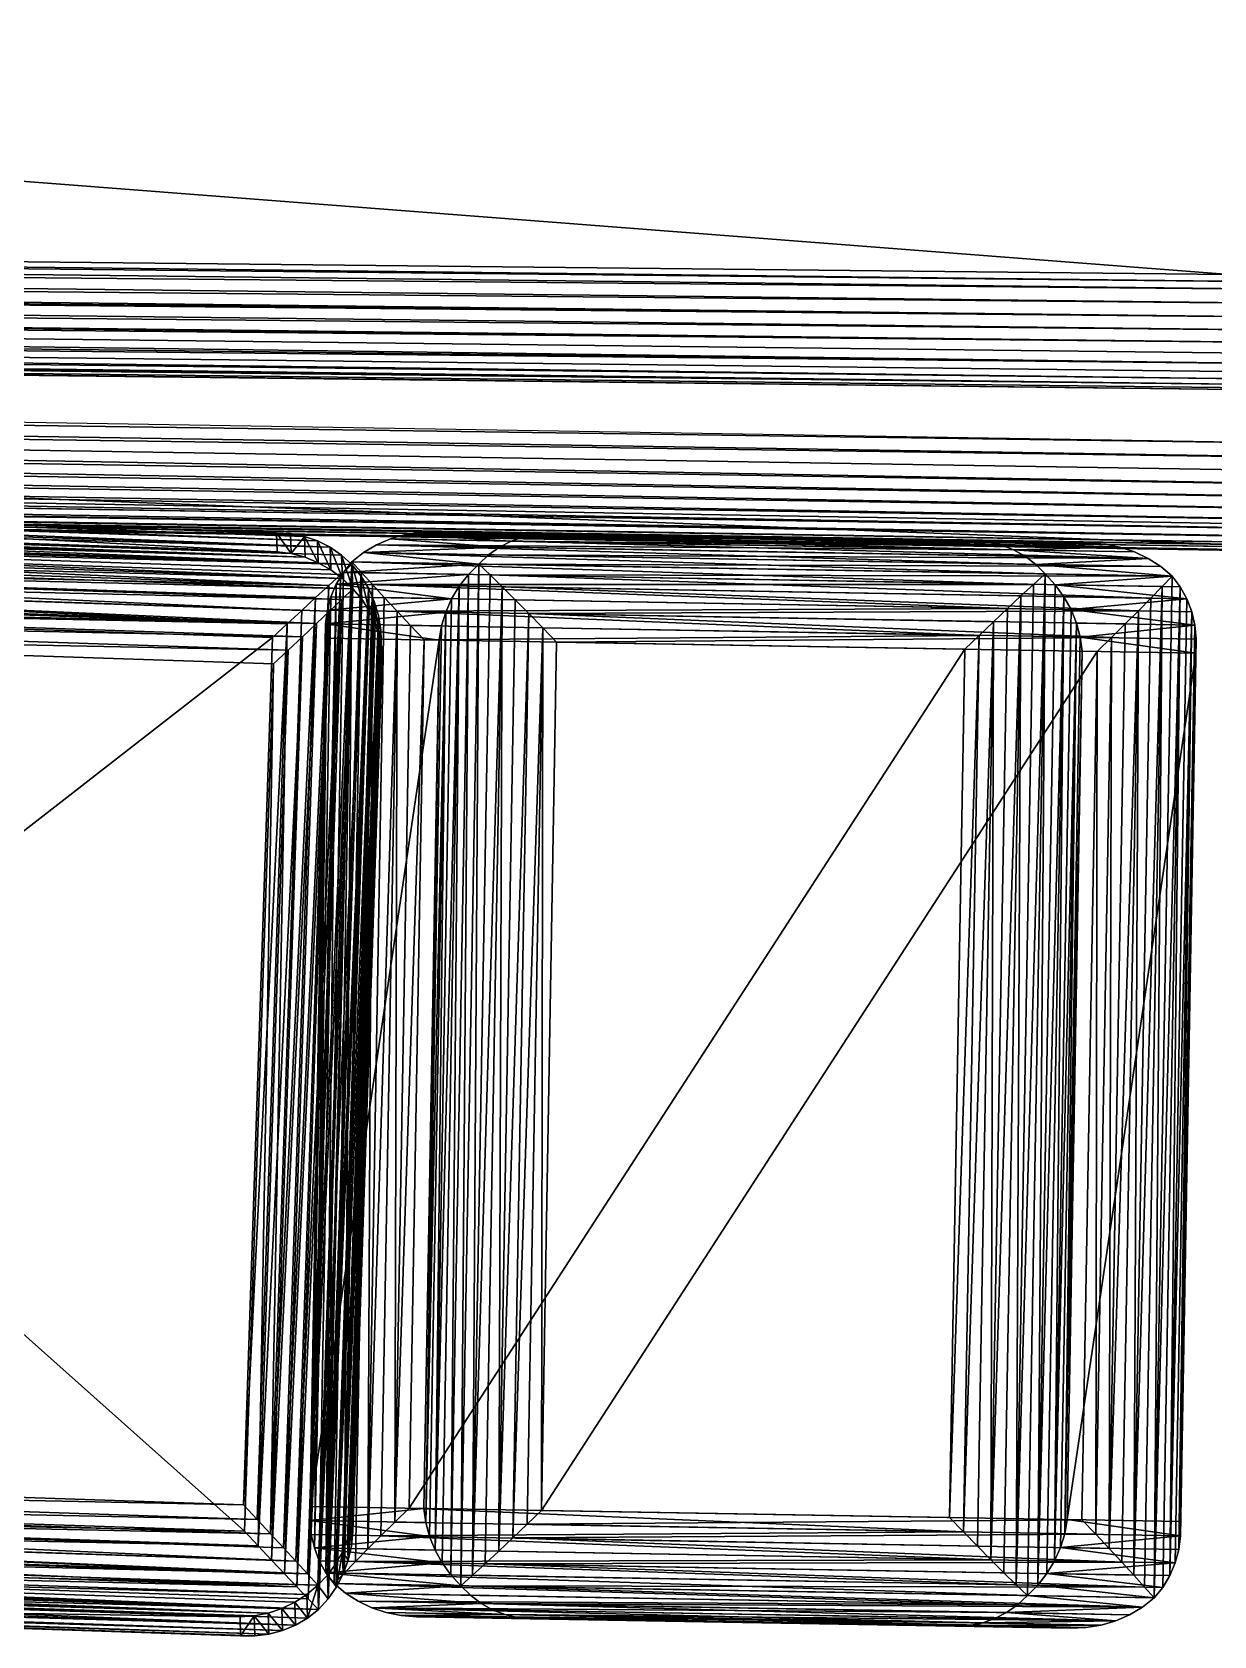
# Model space of a CAD drawing. Extents: x 19.21 to 22.81, y -1.6 to -0.1.
# Drawn here: x 21.557 to 22.102, y -1.59 to -0.852 of the extents above; entities that cross this region are included whole.
import ezdxf

# ---------------------------------------------------------------- set-up
doc = ezdxf.new("R2010")
doc.units = 0
doc.header["$MEASUREMENT"] = 0
doc.layers.get('0').update_dxf_attribs({"color": 5, "linetype": 'CONTINUOUS'})
doc.layers.add('BANK_LEHNE', color=1, linetype='CONTINUOUS')
doc.layers.add('BANK_POLSTER', color=5, linetype='CONTINUOUS')

# ---------------------------------------------------------------- blocks, each defined once
blk = doc.blocks.new('POLSTER2')
mesh = blk.add_polyface()
corners = [(0.00684, 0, 0.65188), (-0.04559, 0.00653, 0.04763), (-0.04545, 0, 0.05417), (0.00784, 0.00653, 0.65835), (0.00967, 0.01294, 0.66463), (-0.04488, 0.01294, 0.04113), (0.0123, 0.01913, 0.67061), (-0.04333, 0.01913, 0.03477), (0.01569, 0.025, 0.67621), (-0.04096, 0.025, 0.02868), (0.01979, 0.03044, 0.68131), (-0.03781, 0.03044, 0.02294), (0.02451, 0.03536, 0.68583), (-0.03394, 0.03536, 0.01767), (0.02898, 0.03967, 0.6805), (-0.02862, 0.03967, 0.02214), (0.03393, 0.0433, 0.67461), (-0.02273, 0.0433, 0.02708), (-0.01637, 0.04619, 0.03242), (0.03926, 0.04619, 0.66826), (-0.00966, 0.0483, 0.03805), (0.04489, 0.0483, 0.66155), (0.05072, 0.04957, 0.6546), (-0.00271, 0.04957, 0.04388), (0.05665, 0.05, 0.64753), (0.00436, 0.05, 0.04981)]
mesh.append_faces([[corners[k] for k in face] for face in [(0, 1, 2), (9, 10, 11), (16, 18, 17)]], dxfattribs={"vtx0": -1})
mesh.append_faces([[corners[k] for k in face] for face in [(3, 4, 1), (10, 12, 11), (18, 19, 20)]], dxfattribs={"vtx1": -1})
mesh.append_faces([[corners[k] for k in face] for face in [(0, 3, 1), (4, 5, 1), (5, 4, 6), (6, 7, 5), (6, 8, 9), (9, 7, 6), (9, 8, 10), (12, 13, 11), (12, 14, 15), (15, 13, 12), (16, 17, 15), (15, 14, 16), (16, 19, 18), (19, 21, 20), (20, 21, 22), (22, 23, 20), (22, 24, 25), (25, 23, 22)]], dxfattribs={"vtx2": -1})
mesh = blk.add_polyface()
corners = [(0, 0), (0.25559, 0.00653, -0.02193), (0.24905, 0, -0.02179), (-0.00646, 0.00653, 0.00099), (-0.01274, 0.01294, 0.00283), (0.26209, 0.01294, -0.02122), (-0.01873, 0.01913, 0.00546), (0.26844, 0.01913, -0.01967), (-0.02432, 0.025, 0.00885), (0.27454, 0.025, -0.01729), (0.28027, 0.03044, -0.01415), (-0.02942, 0.03044, 0.01295), (-0.03394, 0.03536, 0.01767), (0.28555, 0.03536, -0.01028), (-0.02862, 0.03967, 0.02214), (0.28108, 0.03967, -0.00495), (-0.02273, 0.0433, 0.02708), (0.27613, 0.0433, 0.00094), (0.2708, 0.04619, 0.00729), (-0.01637, 0.04619, 0.03242), (-0.00966, 0.0483, 0.03805), (0.26517, 0.0483, 0.014), (-0.00271, 0.04957, 0.04388), (0.25934, 0.04957, 0.02095), (0.00436, 0.05, 0.04981), (0.25341, 0.05, 0.02802)]
mesh.append_faces([[corners[k] for k in face] for face in [(0, 1, 2), (8, 10, 9), (16, 18, 17)]], dxfattribs={"vtx0": -1})
mesh.append_faces([[corners[k] for k in face] for face in [(3, 4, 1), (11, 12, 10), (19, 20, 18)]], dxfattribs={"vtx1": -1})
mesh.append_faces([[corners[k] for k in face] for face in [(0, 3, 1), (4, 5, 1), (4, 6, 7), (7, 5, 4), (8, 9, 7), (7, 6, 8), (8, 11, 10), (12, 13, 10), (13, 12, 14), (14, 15, 13), (16, 17, 15), (15, 14, 16), (16, 19, 18), (20, 21, 18), (20, 22, 23), (23, 21, 20), (24, 25, 23), (23, 22, 24)]], dxfattribs={"vtx2": -1})
mesh = blk.add_polyface()
corners = [(0.3057, 0.05, 0.62574), (0.25341, 0.05, 0.02802), (0.05665, 0.05, 0.64753), (0.00436, 0.05, 0.04981)]
mesh.append_faces([[corners[k] for k in face] for face in [(0, 1, 2)]], dxfattribs={"vtx1": -1})
mesh.append_faces([[corners[k] for k in face] for face in [(1, 3, 2)]], dxfattribs={"vtx2": -1})
mesh = blk.add_polyface()
corners = [(0.06101, 0, 0.69734), (0.31652, 0.00653, 0.67455), (0.05447, 0.00653, 0.69748), (0.31006, 0, 0.67555), (0.04797, 0.01294, 0.69677), (0.3228, 0.01294, 0.67272), (0.32879, 0.01913, 0.67009), (0.04162, 0.01913, 0.69521), (0.33438, 0.025, 0.6667), (0.03552, 0.025, 0.69284), (0.02979, 0.03044, 0.6897), (0.33948, 0.03044, 0.6626), (0.344, 0.03536, 0.65788), (0.02451, 0.03536, 0.68583), (0.33868, 0.03967, 0.65341), (0.02898, 0.03967, 0.6805), (0.33278, 0.0433, 0.64846), (0.03393, 0.0433, 0.67461), (0.03926, 0.04619, 0.66826), (0.32643, 0.04619, 0.64313), (0.31972, 0.0483, 0.6375), (0.04489, 0.0483, 0.66155), (0.31277, 0.04957, 0.63167), (0.05072, 0.04957, 0.6546), (0.3057, 0.05, 0.62574), (0.05665, 0.05, 0.64753)]
mesh.append_faces([[corners[k] for k in face] for face in [(0, 1, 2), (8, 10, 9), (16, 18, 17)]], dxfattribs={"vtx0": -1})
mesh.append_faces([[corners[k] for k in face] for face in [(2, 1, 4), (11, 12, 10), (19, 20, 18)]], dxfattribs={"vtx1": -1})
mesh.append_faces([[corners[k] for k in face] for face in [(0, 3, 1), (1, 5, 4), (4, 5, 6), (6, 7, 4), (6, 8, 9), (9, 7, 6), (8, 11, 10), (12, 13, 10), (13, 12, 14), (14, 15, 13), (16, 17, 15), (15, 14, 16), (16, 19, 18), (20, 21, 18), (20, 22, 23), (23, 21, 20), (24, 25, 23), (23, 22, 24)]], dxfattribs={"vtx2": -1})
mesh = blk.add_polyface()
corners = [(0.25341, 0.05, 0.02802), (0.31277, 0.04957, 0.63167), (0.25934, 0.04957, 0.02095), (0.3057, 0.05, 0.62574), (0.31972, 0.0483, 0.6375), (0.26517, 0.0483, 0.014), (0.32643, 0.04619, 0.64313), (0.2708, 0.04619, 0.00729), (0.33278, 0.0433, 0.64846), (0.27613, 0.0433, 0.00094), (0.28108, 0.03967, -0.00495), (0.33868, 0.03967, 0.65341), (0.344, 0.03536, 0.65788), (0.28555, 0.03536, -0.01028), (0.34787, 0.03044, 0.6526), (0.29027, 0.03044, -0.00576), (0.35102, 0.025, 0.64687), (0.29436, 0.025, -0.00066), (0.29776, 0.01913, 0.00493), (0.35339, 0.01913, 0.64077), (0.35494, 0.01294, 0.63442), (0.30039, 0.01294, 0.01092), (0.35565, 0.00653, 0.62792), (0.30222, 0.00653, 0.0172), (0.35551, 0, 0.62138), (0.30322, 0, 0.02366)]
mesh.append_faces([[corners[k] for k in face] for face in [(0, 1, 2), (8, 10, 9), (16, 18, 17)]], dxfattribs={"vtx0": -1})
mesh.append_faces([[corners[k] for k in face] for face in [(1, 4, 2), (11, 12, 10), (19, 20, 18)]], dxfattribs={"vtx1": -1})
mesh.append_faces([[corners[k] for k in face] for face in [(0, 3, 1), (4, 5, 2), (4, 6, 7), (7, 5, 4), (8, 9, 7), (7, 6, 8), (8, 11, 10), (12, 13, 10), (12, 14, 15), (15, 13, 12), (16, 17, 15), (15, 14, 16), (16, 19, 18), (20, 21, 18), (20, 22, 23), (23, 21, 20), (24, 25, 23), (23, 22, 24)]], dxfattribs={"vtx2": -1})
mesh = blk.add_polyface()
corners = [(-0.04545, -0.4, 0.05417), (-0.04559, 0.00653, 0.04763), (-0.04559, -0.40653, 0.04763), (-0.04545, 0, 0.05417), (-0.04488, 0.01294, 0.04113), (-0.04488, -0.41294, 0.04113), (-0.04333, 0.01913, 0.03477), (-0.04333, -0.41913, 0.03477), (-0.04096, 0.025, 0.02868), (-0.04096, -0.425, 0.02868), (-0.03781, -0.43044, 0.02294), (-0.03781, 0.03044, 0.02294), (-0.03394, 0.03536, 0.01767), (-0.03394, -0.43536, 0.01767), (-0.02942, 0.03044, 0.01295), (-0.02942, -0.43044, 0.01295), (-0.02432, 0.025, 0.00885), (-0.02432, -0.425, 0.00885), (-0.01873, -0.41913, 0.00546), (-0.01873, 0.01913, 0.00546), (-0.01274, 0.01294, 0.00283), (-0.01274, -0.41294, 0.00283), (-0.00646, 0.00653, 0.00099), (-0.00646, -0.40653, 0.00099), (0, 0), (0, -0.4)]
mesh.append_faces([[corners[k] for k in face] for face in [(0, 1, 2), (8, 10, 9), (16, 18, 17)]], dxfattribs={"vtx0": -1})
mesh.append_faces([[corners[k] for k in face] for face in [(1, 4, 2), (11, 12, 10), (19, 20, 18)]], dxfattribs={"vtx1": -1})
mesh.append_faces([[corners[k] for k in face] for face in [(0, 3, 1), (4, 5, 2), (4, 6, 7), (7, 5, 4), (8, 9, 7), (7, 6, 8), (8, 11, 10), (12, 13, 10), (12, 14, 15), (15, 13, 12), (16, 17, 15), (15, 14, 16), (16, 19, 18), (20, 21, 18), (20, 22, 23), (23, 21, 20), (24, 25, 23), (23, 22, 24)]], dxfattribs={"vtx2": -1})
mesh = blk.add_polyface()
corners = [(0.06101, -0.4, 0.69734), (0.05447, 0.00653, 0.69748), (0.05447, -0.40653, 0.69748), (0.06101, 0, 0.69734), (0.04797, -0.41294, 0.69677), (0.04797, 0.01294, 0.69677), (0.04162, 0.01913, 0.69521), (0.04162, -0.41913, 0.69521), (0.03552, 0.025, 0.69284), (0.03552, -0.425, 0.69284), (0.02979, -0.43044, 0.6897), (0.02979, 0.03044, 0.6897), (0.02451, 0.03536, 0.68583), (0.02451, -0.43536, 0.68583), (0.01979, 0.03044, 0.68131), (0.01979, -0.43044, 0.68131), (0.01569, 0.025, 0.67621), (0.01569, -0.425, 0.67621), (0.0123, -0.41913, 0.67061), (0.0123, 0.01913, 0.67061), (0.00967, 0.01294, 0.66463), (0.00967, -0.41294, 0.66463), (0.00784, 0.00653, 0.65835), (0.00784, -0.40653, 0.65835), (0.00684, 0, 0.65188), (0.00684, -0.4, 0.65188)]
mesh.append_faces([[corners[k] for k in face] for face in [(0, 1, 2), (8, 10, 9), (16, 18, 17)]], dxfattribs={"vtx0": -1})
mesh.append_faces([[corners[k] for k in face] for face in [(2, 1, 4), (11, 12, 10), (19, 20, 18)]], dxfattribs={"vtx1": -1})
mesh.append_faces([[corners[k] for k in face] for face in [(0, 3, 1), (1, 5, 4), (5, 6, 7), (7, 4, 5), (8, 9, 7), (7, 6, 8), (8, 11, 10), (12, 13, 10), (13, 12, 14), (14, 15, 13), (16, 17, 15), (15, 14, 16), (16, 19, 18), (20, 21, 18), (20, 22, 23), (23, 21, 20), (24, 25, 23), (23, 22, 24)]], dxfattribs={"vtx2": -1})
mesh = blk.add_polyface()
corners = [(0.24905, -0.4, -0.02179), (0.25559, 0.00653, -0.02193), (0.25559, -0.40653, -0.02193), (0.24905, 0, -0.02179), (0.26209, 0.01294, -0.02122), (0.26209, -0.41294, -0.02122), (0.26844, 0.01913, -0.01967), (0.26844, -0.41913, -0.01967), (0.27454, 0.025, -0.01729), (0.27454, -0.425, -0.01729), (0.28027, -0.43044, -0.01415), (0.28027, 0.03044, -0.01415), (0.28555, 0.03536, -0.01028), (0.28555, -0.43536, -0.01028), (0.29027, 0.03044, -0.00576), (0.29027, -0.43044, -0.00576), (0.29436, 0.025, -0.00066), (0.29436, -0.425, -0.00066), (0.29776, -0.41913, 0.00493), (0.29776, 0.01913, 0.00493), (0.30039, 0.01294, 0.01092), (0.30039, -0.41294, 0.01092), (0.30222, 0.00653, 0.0172), (0.30222, -0.40653, 0.0172), (0.30322, 0, 0.02366), (0.30322, -0.4, 0.02366)]
mesh.append_faces([[corners[k] for k in face] for face in [(0, 1, 2), (8, 10, 9), (16, 18, 17)]], dxfattribs={"vtx0": -1})
mesh.append_faces([[corners[k] for k in face] for face in [(1, 4, 2), (11, 12, 10), (19, 20, 18)]], dxfattribs={"vtx1": -1})
mesh.append_faces([[corners[k] for k in face] for face in [(0, 3, 1), (4, 5, 2), (4, 6, 7), (7, 5, 4), (8, 9, 7), (7, 6, 8), (8, 11, 10), (12, 13, 10), (12, 14, 15), (15, 13, 12), (16, 17, 15), (15, 14, 16), (16, 19, 18), (20, 21, 18), (20, 22, 23), (23, 21, 20), (24, 25, 23), (23, 22, 24)]], dxfattribs={"vtx2": -1})
mesh = blk.add_polyface()
corners = [(0.31006, 0, 0.67555), (0.31652, -0.40653, 0.67455), (0.31652, 0.00653, 0.67455), (0.31006, -0.4, 0.67555), (0.3228, -0.41294, 0.67272), (0.3228, 0.01294, 0.67272), (0.32879, -0.41913, 0.67009), (0.32879, 0.01913, 0.67009), (0.33438, -0.425, 0.6667), (0.33438, 0.025, 0.6667), (0.33948, 0.03044, 0.6626), (0.33948, -0.43044, 0.6626), (0.344, -0.43536, 0.65788), (0.344, 0.03536, 0.65788), (0.34787, -0.43044, 0.6526), (0.34787, 0.03044, 0.6526), (0.35102, -0.425, 0.64687), (0.35102, 0.025, 0.64687), (0.35339, 0.01913, 0.64077), (0.35339, -0.41913, 0.64077), (0.35494, -0.41294, 0.63442), (0.35494, 0.01294, 0.63442), (0.35565, -0.40653, 0.62792), (0.35565, 0.00653, 0.62792), (0.35551, -0.4, 0.62138), (0.35551, 0, 0.62138)]
mesh.append_faces([[corners[k] for k in face] for face in [(0, 1, 2), (8, 10, 9), (16, 18, 17)]], dxfattribs={"vtx0": -1})
mesh.append_faces([[corners[k] for k in face] for face in [(1, 4, 2), (11, 12, 10), (19, 20, 18)]], dxfattribs={"vtx1": -1})
mesh.append_faces([[corners[k] for k in face] for face in [(0, 3, 1), (4, 5, 2), (4, 6, 7), (7, 5, 4), (8, 9, 7), (7, 6, 8), (8, 11, 10), (12, 13, 10), (12, 14, 15), (15, 13, 12), (16, 17, 15), (15, 14, 16), (16, 19, 18), (20, 21, 18), (20, 22, 23), (23, 21, 20), (24, 25, 23), (23, 22, 24)]], dxfattribs={"vtx2": -1})
mesh = blk.add_polyface()
corners = [(-0.04545, -0.4, 0.05417), (0.00684, -0.4, 0.65188), (0.00684, 0, 0.65188), (-0.04545, 0, 0.05417)]
mesh.append_faces([[corners[k] for k in face] for face in [(0, 1, 2), (2, 3, 0)]], dxfattribs={"vtx2": -1})
mesh = blk.add_polyface()
corners = [(0.24905, -0.4, -0.02179), (0, -0.4), (0.24905, 0, -0.02179), (0, 0)]
mesh.append_faces([[corners[k] for k in face] for face in [(0, 1, 2)]], dxfattribs={"vtx1": -1})
mesh.append_faces([[corners[k] for k in face] for face in [(1, 3, 2)]], dxfattribs={"vtx2": -1})
mesh = blk.add_polyface()
corners = [(0.31006, 0, 0.67555), (0.06101, 0, 0.69734), (0.06101, -0.4, 0.69734), (0.31006, -0.4, 0.67555)]
mesh.append_faces([[corners[k] for k in face] for face in [(0, 1, 2), (2, 3, 0)]], dxfattribs={"vtx2": -1})
mesh = blk.add_polyface()
corners = [(0.35551, 0, 0.62138), (0.30322, -0.4, 0.02366), (0.30322, 0, 0.02366), (0.35551, -0.4, 0.62138)]
mesh.append_faces([[corners[k] for k in face] for face in [(0, 1, 2)]], dxfattribs={"vtx0": -1})
mesh.append_faces([[corners[k] for k in face] for face in [(0, 3, 1)]], dxfattribs={"vtx2": -1})
mesh = blk.add_polyface()
corners = [(0.00436, -0.45, 0.04981), (0.05072, -0.44957, 0.6546), (-0.00271, -0.44957, 0.04388), (0.05665, -0.45, 0.64753), (0.04489, -0.4483, 0.66155), (-0.00966, -0.4483, 0.03805), (0.03926, -0.44619, 0.66826), (-0.01637, -0.44619, 0.03242), (0.03393, -0.4433, 0.67461), (-0.02273, -0.4433, 0.02708), (-0.02862, -0.43967, 0.02214), (0.02898, -0.43967, 0.6805), (0.02451, -0.43536, 0.68583), (-0.03394, -0.43536, 0.01767), (0.01979, -0.43044, 0.68131), (-0.03781, -0.43044, 0.02294), (0.01569, -0.425, 0.67621), (-0.04096, -0.425, 0.02868), (-0.04333, -0.41913, 0.03477), (0.0123, -0.41913, 0.67061), (0.00967, -0.41294, 0.66463), (-0.04488, -0.41294, 0.04113), (0.00784, -0.40653, 0.65835), (-0.04559, -0.40653, 0.04763), (0.00684, -0.4, 0.65188), (-0.04545, -0.4, 0.05417)]
mesh.append_faces([[corners[k] for k in face] for face in [(0, 1, 2), (8, 10, 9), (16, 18, 17)]], dxfattribs={"vtx0": -1})
mesh.append_faces([[corners[k] for k in face] for face in [(1, 4, 2), (11, 12, 10), (19, 20, 18)]], dxfattribs={"vtx1": -1})
mesh.append_faces([[corners[k] for k in face] for face in [(0, 3, 1), (4, 5, 2), (4, 6, 7), (7, 5, 4), (8, 9, 7), (7, 6, 8), (8, 11, 10), (12, 13, 10), (12, 14, 15), (15, 13, 12), (16, 17, 15), (15, 14, 16), (16, 19, 18), (20, 21, 18), (20, 22, 23), (23, 21, 20), (24, 25, 23), (23, 22, 24)]], dxfattribs={"vtx2": -1})
mesh = blk.add_polyface()
corners = [(0.25341, -0.45, 0.02802), (-0.00271, -0.44957, 0.04388), (0.25934, -0.44957, 0.02095), (0.00436, -0.45, 0.04981), (0.26517, -0.4483, 0.014), (-0.00966, -0.4483, 0.03805), (-0.01637, -0.44619, 0.03242), (0.2708, -0.44619, 0.00729), (-0.02273, -0.4433, 0.02708), (0.27613, -0.4433, 0.00094), (0.28108, -0.43967, -0.00495), (-0.02862, -0.43967, 0.02214), (-0.03394, -0.43536, 0.01767), (0.28555, -0.43536, -0.01028), (-0.02942, -0.43044, 0.01295), (0.28027, -0.43044, -0.01415), (-0.02432, -0.425, 0.00885), (0.27454, -0.425, -0.01729), (0.26844, -0.41913, -0.01967), (-0.01873, -0.41913, 0.00546), (-0.01274, -0.41294, 0.00283), (0.26209, -0.41294, -0.02122), (-0.00646, -0.40653, 0.00099), (0.25559, -0.40653, -0.02193), (0, -0.4), (0.24905, -0.4, -0.02179)]
mesh.append_faces([[corners[k] for k in face] for face in [(0, 1, 2), (8, 10, 9), (16, 18, 17)]], dxfattribs={"vtx0": -1})
mesh.append_faces([[corners[k] for k in face] for face in [(2, 1, 4), (11, 12, 10), (19, 20, 18)]], dxfattribs={"vtx1": -1})
mesh.append_faces([[corners[k] for k in face] for face in [(0, 3, 1), (1, 5, 4), (4, 5, 6), (6, 7, 4), (6, 8, 9), (9, 7, 6), (8, 11, 10), (12, 13, 10), (13, 12, 14), (14, 15, 13), (16, 17, 15), (15, 14, 16), (16, 19, 18), (20, 21, 18), (20, 22, 23), (23, 21, 20), (24, 25, 23), (23, 22, 24)]], dxfattribs={"vtx2": -1})
mesh = blk.add_polyface()
corners = [(0.31006, -0.4, 0.67555), (0.05447, -0.40653, 0.69748), (0.31652, -0.40653, 0.67455), (0.06101, -0.4, 0.69734), (0.04797, -0.41294, 0.69677), (0.3228, -0.41294, 0.67272), (0.04162, -0.41913, 0.69521), (0.32879, -0.41913, 0.67009), (0.03552, -0.425, 0.69284), (0.33438, -0.425, 0.6667), (0.33948, -0.43044, 0.6626), (0.02979, -0.43044, 0.6897), (0.02451, -0.43536, 0.68583), (0.344, -0.43536, 0.65788), (0.02898, -0.43967, 0.6805), (0.33868, -0.43967, 0.65341), (0.03393, -0.4433, 0.67461), (0.33278, -0.4433, 0.64846), (0.32643, -0.44619, 0.64313), (0.03926, -0.44619, 0.66826), (0.04489, -0.4483, 0.66155), (0.31972, -0.4483, 0.6375), (0.05072, -0.44957, 0.6546), (0.31277, -0.44957, 0.63167), (0.05665, -0.45, 0.64753), (0.3057, -0.45, 0.62574)]
mesh.append_faces([[corners[k] for k in face] for face in [(0, 1, 2), (8, 10, 9), (16, 18, 17)]], dxfattribs={"vtx0": -1})
mesh.append_faces([[corners[k] for k in face] for face in [(1, 4, 2), (11, 12, 10), (19, 20, 18)]], dxfattribs={"vtx1": -1})
mesh.append_faces([[corners[k] for k in face] for face in [(0, 3, 1), (4, 5, 2), (4, 6, 7), (7, 5, 4), (8, 9, 7), (7, 6, 8), (8, 11, 10), (12, 13, 10), (12, 14, 15), (15, 13, 12), (16, 17, 15), (15, 14, 16), (16, 19, 18), (20, 21, 18), (20, 22, 23), (23, 21, 20), (24, 25, 23), (23, 22, 24)]], dxfattribs={"vtx2": -1})
mesh = blk.add_polyface()
corners = [(0.3057, -0.45, 0.62574), (0.25934, -0.44957, 0.02095), (0.31277, -0.44957, 0.63167), (0.25341, -0.45, 0.02802), (0.31972, -0.4483, 0.6375), (0.26517, -0.4483, 0.014), (0.2708, -0.44619, 0.00729), (0.32643, -0.44619, 0.64313), (0.27613, -0.4433, 0.00094), (0.33278, -0.4433, 0.64846), (0.33868, -0.43967, 0.65341), (0.28108, -0.43967, -0.00495), (0.28555, -0.43536, -0.01028), (0.344, -0.43536, 0.65788), (0.29027, -0.43044, -0.00576), (0.34787, -0.43044, 0.6526), (0.29436, -0.425, -0.00066), (0.35102, -0.425, 0.64687), (0.35339, -0.41913, 0.64077), (0.29776, -0.41913, 0.00493), (0.30039, -0.41294, 0.01092), (0.35494, -0.41294, 0.63442), (0.30222, -0.40653, 0.0172), (0.35565, -0.40653, 0.62792), (0.30322, -0.4, 0.02366), (0.35551, -0.4, 0.62138)]
mesh.append_faces([[corners[k] for k in face] for face in [(0, 1, 2), (8, 10, 9), (16, 18, 17)]], dxfattribs={"vtx0": -1})
mesh.append_faces([[corners[k] for k in face] for face in [(2, 1, 4), (11, 12, 10), (19, 20, 18)]], dxfattribs={"vtx1": -1})
mesh.append_faces([[corners[k] for k in face] for face in [(0, 3, 1), (1, 5, 4), (5, 6, 7), (7, 4, 5), (8, 9, 7), (7, 6, 8), (8, 11, 10), (12, 13, 10), (13, 12, 14), (14, 15, 13), (16, 17, 15), (15, 14, 16), (16, 19, 18), (20, 21, 18), (20, 22, 23), (23, 21, 20), (24, 25, 23), (23, 22, 24)]], dxfattribs={"vtx2": -1})
mesh = blk.add_polyface()
corners = [(0.00436, -0.45, 0.04981), (0.3057, -0.45, 0.62574), (0.05665, -0.45, 0.64753), (0.25341, -0.45, 0.02802)]
mesh.append_faces([[corners[k] for k in face] for face in [(0, 1, 2)]], dxfattribs={"vtx0": -1})
mesh.append_faces([[corners[k] for k in face] for face in [(0, 3, 1)]], dxfattribs={"vtx2": -1})
blk = doc.blocks.new('POLSTER1')
mesh = blk.add_polyface()
corners = [(0.48, 0.04822, 0.05171), (0.48653, 0.04802, 0.04518), (-0.00653, 0.04802, 0.04518), (0, 0.04822, 0.05171), (0.49294, 0.04697, 0.03872), (-0.01294, 0.04697, 0.03872), (-0.01913, 0.04509, 0.03246), (0.49913, 0.04509, 0.03246), (-0.025, 0.0424, 0.0265), (0.505, 0.0424, 0.0265), (0.51044, 0.03896, 0.02093), (-0.03044, 0.03896, 0.02093), (0.51536, 0.03482, 0.01587), (-0.03536, 0.03482, 0.01587), (-0.03044, 0.03006, 0.01139), (0.51044, 0.03006, 0.01139), (-0.025, 0.02475, 0.00757), (0.505, 0.02475, 0.00757), (0.49913, 0.01899, 0.00447), (-0.01913, 0.01899, 0.00447), (0.49294, 0.01287, 0.00215), (-0.01294, 0.01287, 0.00215), (-0.00653, 0.00651, 0.00066), (0.48653, 0.00651, 0.00066), (0, 0), (0.48, 0)]
mesh.append_faces([[corners[k] for k in face] for face in [(4, 6, 5), (12, 14, 13), (20, 22, 21)]], dxfattribs={"vtx0": -1})
mesh.append_faces([[corners[k] for k in face] for face in [(6, 7, 8), (14, 15, 16), (22, 23, 24)]], dxfattribs={"vtx1": -1})
mesh.append_faces([[corners[k] for k in face] for face in [(0, 1, 2), (2, 3, 0), (4, 5, 2), (2, 1, 4), (4, 7, 6), (7, 9, 8), (8, 9, 10), (10, 11, 8), (10, 12, 13), (13, 11, 10), (12, 15, 14), (15, 17, 16), (16, 17, 18), (18, 19, 16), (18, 20, 21), (21, 19, 18), (20, 23, 22), (23, 25, 24)]], dxfattribs={"vtx2": -1})
mesh = blk.add_polyface()
corners = [(0, 0.0395, 0.30156), (0.48, 0.0395, 0.30156), (0.48, 0.04822, 0.05171), (0, 0.04822, 0.05171)]
mesh.append_faces([[corners[k] for k in face] for face in [(0, 1, 2), (2, 3, 0)]], dxfattribs={"vtx2": -1})
mesh = blk.add_polyface()
corners = [(0.48, 0.0395, 0.30156), (0.48653, 0.03884, 0.30807), (0.48653, 0.04802, 0.04518), (0.48, 0.04822, 0.05171), (0.49294, 0.03735, 0.31444), (0.49294, 0.04697, 0.03872), (0.49913, 0.04509, 0.03246), (0.49913, 0.03503, 0.32055), (0.505, 0.0424, 0.0265), (0.505, 0.03193, 0.32631), (0.51044, 0.02811, 0.33162), (0.51044, 0.03896, 0.02093), (0.51536, 0.02363, 0.33638), (0.51536, 0.03482, 0.01587), (0.51967, 0.02974, 0.02061), (0.51967, 0.01889, 0.3313), (0.5233, 0.02411, 0.02586), (0.5233, 0.01364, 0.32567), (0.52619, 0.00798, 0.31961), (0.52619, 0.01805, 0.03151), (0.5283, 0.00201, 0.3132), (0.5283, 0.01164, 0.03749), (0.52957, -0.00418, 0.30657), (0.52957, 0.00501, 0.04367), (0.53, -0.01047, 0.29982), (0.53, -0.00174, 0.04997)]
mesh.append_faces([[corners[k] for k in face] for face in [(4, 6, 5), (12, 14, 13), (21, 22, 23)]], dxfattribs={"vtx0": -1})
mesh.append_faces([[corners[k] for k in face] for face in [(6, 7, 8), (14, 15, 16), (22, 24, 23)]], dxfattribs={"vtx1": -1})
mesh.append_faces([[corners[k] for k in face] for face in [(0, 1, 2), (2, 3, 0), (4, 5, 2), (2, 1, 4), (4, 7, 6), (7, 9, 8), (9, 10, 11), (11, 8, 9), (10, 12, 13), (13, 11, 10), (12, 15, 14), (15, 17, 16), (16, 17, 18), (18, 19, 16), (18, 20, 21), (21, 19, 18), (21, 20, 22), (24, 25, 23)]], dxfattribs={"vtx2": -1})
mesh = blk.add_polyface()
corners = [(0, 0.0395, 0.30156), (-0.00653, 0.03884, 0.30807), (0.48653, 0.03884, 0.30807), (0.48, 0.0395, 0.30156), (-0.01294, 0.03735, 0.31444), (0.49294, 0.03735, 0.31444), (0.49913, 0.03503, 0.32055), (-0.01913, 0.03503, 0.32055), (0.505, 0.03193, 0.32631), (-0.025, 0.03193, 0.32631), (-0.03044, 0.02811, 0.33162), (0.51044, 0.02811, 0.33162), (-0.03536, 0.02363, 0.33638), (0.51536, 0.02363, 0.33638), (-0.03044, 0.01857, 0.34052), (0.51044, 0.01857, 0.34052), (0.505, 0.013, 0.34396), (-0.025, 0.013, 0.34396), (-0.01913, 0.00704, 0.34665), (0.49913, 0.00704, 0.34665), (-0.01294, 0.00078, 0.34854), (0.49294, 0.00078, 0.34854), (0.48653, -0.00568, 0.34959), (-0.00653, -0.00568, 0.34959), (0, -0.01221, 0.34979), (0.48, -0.01221, 0.34979)]
mesh.append_faces([[corners[k] for k in face] for face in [(4, 6, 5), (13, 14, 15), (20, 22, 21)]], dxfattribs={"vtx0": -1})
mesh.append_faces([[corners[k] for k in face] for face in [(6, 7, 8), (15, 14, 16), (23, 24, 22)]], dxfattribs={"vtx1": -1})
mesh.append_faces([[corners[k] for k in face] for face in [(0, 1, 2), (2, 3, 0), (4, 5, 2), (2, 1, 4), (4, 7, 6), (7, 9, 8), (8, 9, 10), (10, 11, 8), (10, 12, 13), (13, 11, 10), (13, 12, 14), (14, 17, 16), (16, 17, 18), (18, 19, 16), (18, 20, 21), (21, 19, 18), (20, 23, 22), (24, 25, 22)]], dxfattribs={"vtx2": -1})
mesh = blk.add_polyface()
corners = [(0.53, -0.4015, 0.03601), (0.52957, -0.4078, 0.02926), (0.52957, 0.00501, 0.04367), (0.53, -0.00174, 0.04997), (0.5283, -0.41398, 0.02263), (0.5283, 0.01164, 0.03749), (0.52619, -0.41996, 0.01622), (0.52619, 0.01805, 0.03151), (0.5233, -0.42561, 0.01015), (0.5233, 0.02411, 0.02586), (0.51967, -0.43086, 0.00453), (0.51967, 0.02974, 0.02061), (0.51536, -0.4356, -0.00056), (0.51536, 0.03482, 0.01587), (0.51044, -0.43054, -0.0047), (0.51044, 0.03006, 0.01139), (0.505, -0.42497, -0.00814), (0.505, 0.02475, 0.00757), (0.49913, -0.41901, -0.01082), (0.49913, 0.01899, 0.00447), (0.49294, -0.41275, -0.01271), (0.49294, 0.01287, 0.00215), (0.48653, -0.40629, -0.01376), (0.48653, 0.00651, 0.00066), (0.48, 0), (0.48, -0.39976, -0.01396)]
mesh.append_faces([[corners[k] for k in face] for face in [(5, 6, 7), (13, 14, 15), (21, 22, 23)]], dxfattribs={"vtx0": -1})
mesh.append_faces([[corners[k] for k in face] for face in [(6, 8, 7), (14, 16, 15), (23, 22, 24)]], dxfattribs={"vtx1": -1})
mesh.append_faces([[corners[k] for k in face] for face in [(0, 1, 2), (2, 3, 0), (1, 4, 5), (5, 2, 1), (5, 4, 6), (8, 9, 7), (9, 8, 10), (10, 11, 9), (12, 13, 11), (11, 10, 12), (13, 12, 14), (16, 17, 15), (17, 16, 18), (18, 19, 17), (20, 21, 19), (19, 18, 20), (21, 20, 22), (22, 25, 24)]], dxfattribs={"vtx2": -1})
mesh = blk.add_polyface()
corners = [(0.48, -0.41197, 0.33583), (0.48653, -0.41848, 0.33517), (0.48653, -0.00568, 0.34959), (0.48, -0.01221, 0.34979), (0.49294, -0.42484, 0.33367), (0.49294, 0.00078, 0.34854), (0.49913, 0.00704, 0.34665), (0.49913, -0.43096, 0.33136), (0.505, 0.013, 0.34396), (0.505, -0.43672, 0.32826), (0.51044, -0.44203, 0.32444), (0.51044, 0.01857, 0.34052), (0.51536, -0.44679, 0.31996), (0.51536, 0.02363, 0.33638), (0.51967, -0.44171, 0.31521), (0.51967, 0.01889, 0.3313), (0.5233, 0.01364, 0.32567), (0.5233, -0.43608, 0.30997), (0.52619, -0.43002, 0.30431), (0.52619, 0.00798, 0.31961), (0.5283, -0.42361, 0.29834), (0.5283, 0.00201, 0.3132), (0.52957, -0.00418, 0.30657), (0.52957, -0.41698, 0.29215), (0.53, -0.41023, 0.28586), (0.53, -0.01047, 0.29982)]
mesh.append_faces([[corners[k] for k in face] for face in [(4, 6, 5), (13, 14, 15), (20, 22, 21)]], dxfattribs={"vtx0": -1})
mesh.append_faces([[corners[k] for k in face] for face in [(6, 7, 8), (15, 14, 16), (23, 24, 22)]], dxfattribs={"vtx1": -1})
mesh.append_faces([[corners[k] for k in face] for face in [(0, 1, 2), (2, 3, 0), (4, 5, 2), (2, 1, 4), (4, 7, 6), (7, 9, 8), (9, 10, 11), (11, 8, 9), (10, 12, 13), (13, 11, 10), (13, 12, 14), (14, 17, 16), (17, 18, 19), (19, 16, 17), (18, 20, 21), (21, 19, 18), (20, 23, 22), (24, 25, 22)]], dxfattribs={"vtx2": -1})
mesh = blk.add_polyface()
corners = [(0.48, -0.39976, -0.01396), (0, -0.39976, -0.01396), (0, 0), (0.48, 0)]
mesh.append_faces([[corners[k] for k in face] for face in [(0, 1, 2), (2, 3, 0)]], dxfattribs={"vtx2": -1})
mesh = blk.add_polyface()
corners = [(0.53, -0.41023, 0.28586), (0.53, -0.4015, 0.03601), (0.53, -0.00174, 0.04997), (0.53, -0.01047, 0.29982)]
mesh.append_faces([[corners[k] for k in face] for face in [(0, 1, 2), (2, 3, 0)]], dxfattribs={"vtx2": -1})
mesh = blk.add_polyface()
corners = [(0.48, -0.41197, 0.33583), (0.48, -0.01221, 0.34979), (0, -0.41197, 0.33583), (0, -0.01221, 0.34979)]
mesh.append_faces([[corners[k] for k in face] for face in [(0, 1, 2)]], dxfattribs={"vtx1": -1})
mesh.append_faces([[corners[k] for k in face] for face in [(1, 3, 2)]], dxfattribs={"vtx2": -1})
mesh = blk.add_polyface()
corners = [(0.48, -0.45147, 0.03426), (0, -0.45147, 0.03426), (-0.00653, -0.45082, 0.02776), (0.48653, -0.45082, 0.02776), (-0.01294, -0.44932, 0.02139), (0.49294, -0.44932, 0.02139), (0.49913, -0.447, 0.01528), (-0.01913, -0.447, 0.01528), (0.505, -0.4439, 0.00951), (-0.025, -0.4439, 0.00951), (-0.03044, -0.44008, 0.00421), (0.51044, -0.44008, 0.00421), (-0.03536, -0.4356, -0.00056), (0.51536, -0.4356, -0.00056), (-0.03044, -0.43054, -0.0047), (0.51044, -0.43054, -0.0047), (0.505, -0.42497, -0.00814), (-0.025, -0.42497, -0.00814), (-0.01913, -0.41901, -0.01082), (0.49913, -0.41901, -0.01082), (-0.01294, -0.41275, -0.01271), (0.49294, -0.41275, -0.01271), (0.48653, -0.40629, -0.01376), (-0.00653, -0.40629, -0.01376), (0.48, -0.39976, -0.01396), (0, -0.39976, -0.01396)]
mesh.append_faces([[corners[k] for k in face] for face in [(4, 6, 5), (13, 14, 15), (20, 22, 21)]], dxfattribs={"vtx0": -1})
mesh.append_faces([[corners[k] for k in face] for face in [(6, 7, 8), (15, 14, 16), (22, 23, 24)]], dxfattribs={"vtx1": -1})
mesh.append_faces([[corners[k] for k in face] for face in [(0, 1, 2), (2, 3, 0), (2, 4, 5), (5, 3, 2), (4, 7, 6), (7, 9, 8), (8, 9, 10), (10, 11, 8), (10, 12, 13), (13, 11, 10), (13, 12, 14), (14, 17, 16), (16, 17, 18), (18, 19, 16), (20, 21, 19), (19, 18, 20), (20, 23, 22), (23, 25, 24)]], dxfattribs={"vtx2": -1})
mesh = blk.add_polyface()
corners = [(0.53, -0.41023, 0.28586), (0.52957, -0.41698, 0.29215), (0.52957, -0.4078, 0.02926), (0.53, -0.4015, 0.03601), (0.5283, -0.42361, 0.29834), (0.5283, -0.41398, 0.02263), (0.52619, -0.43002, 0.30431), (0.52619, -0.41996, 0.01622), (0.5233, -0.42561, 0.01015), (0.5233, -0.43608, 0.30997), (0.51967, -0.44171, 0.31521), (0.51967, -0.43086, 0.00453), (0.51536, -0.44679, 0.31996), (0.51536, -0.4356, -0.00056), (0.51044, -0.44008, 0.00421), (0.51044, -0.45093, 0.31489), (0.505, -0.45437, 0.30933), (0.505, -0.4439, 0.00951), (0.49913, -0.45706, 0.30337), (0.49913, -0.447, 0.01528), (0.49294, -0.45894, 0.29711), (0.49294, -0.44932, 0.02139), (0.48653, -0.46, 0.29065), (0.48653, -0.45082, 0.02776), (0.48, -0.45147, 0.03426), (0.48, -0.4602, 0.28411)]
mesh.append_faces([[corners[k] for k in face] for face in [(5, 6, 7), (12, 14, 13), (21, 22, 23)]], dxfattribs={"vtx0": -1})
mesh.append_faces([[corners[k] for k in face] for face in [(7, 6, 8), (15, 16, 14), (23, 22, 24)]], dxfattribs={"vtx1": -1})
mesh.append_faces([[corners[k] for k in face] for face in [(0, 1, 2), (2, 3, 0), (1, 4, 5), (5, 2, 1), (5, 4, 6), (6, 9, 8), (8, 9, 10), (10, 11, 8), (12, 13, 11), (11, 10, 12), (12, 15, 14), (16, 17, 14), (17, 16, 18), (18, 19, 17), (20, 21, 19), (19, 18, 20), (21, 20, 22), (22, 25, 24)]], dxfattribs={"vtx2": -1})
mesh = blk.add_polyface()
corners = [(0.48, -0.41197, 0.33583), (0, -0.41197, 0.33583), (-0.00653, -0.41848, 0.33517), (0.48653, -0.41848, 0.33517), (-0.01294, -0.42484, 0.33367), (0.49294, -0.42484, 0.33367), (-0.01913, -0.43096, 0.33136), (0.49913, -0.43096, 0.33136), (0.505, -0.43672, 0.32826), (-0.025, -0.43672, 0.32826), (-0.03044, -0.44203, 0.32444), (0.51044, -0.44203, 0.32444), (-0.03536, -0.44679, 0.31996), (0.51536, -0.44679, 0.31996), (-0.03044, -0.45093, 0.31489), (0.51044, -0.45093, 0.31489), (-0.025, -0.45437, 0.30933), (0.505, -0.45437, 0.30933), (-0.01913, -0.45706, 0.30337), (0.49913, -0.45706, 0.30337), (-0.01294, -0.45894, 0.29711), (0.49294, -0.45894, 0.29711), (-0.00653, -0.46, 0.29065), (0.48653, -0.46, 0.29065), (0.48, -0.4602, 0.28411), (0, -0.4602, 0.28411)]
mesh.append_faces([[corners[k] for k in face] for face in [(5, 6, 7), (13, 14, 15), (21, 22, 23)]], dxfattribs={"vtx0": -1})
mesh.append_faces([[corners[k] for k in face] for face in [(7, 6, 8), (14, 16, 15), (23, 22, 24)]], dxfattribs={"vtx1": -1})
mesh.append_faces([[corners[k] for k in face] for face in [(0, 1, 2), (2, 3, 0), (4, 5, 3), (3, 2, 4), (5, 4, 6), (6, 9, 8), (9, 10, 11), (11, 8, 9), (12, 13, 11), (11, 10, 12), (13, 12, 14), (16, 17, 15), (16, 18, 19), (19, 17, 16), (18, 20, 21), (21, 19, 18), (21, 20, 22), (22, 25, 24)]], dxfattribs={"vtx2": -1})
mesh = blk.add_polyface()
corners = [(0, -0.45147, 0.03426), (0.48, -0.45147, 0.03426), (0.48, -0.4602, 0.28411), (0, -0.4602, 0.28411)]
mesh.append_faces([[corners[k] for k in face] for face in [(0, 1, 2), (2, 3, 0)]], dxfattribs={"vtx2": -1})

msp = doc.modelspace()

# ---------------------------------------------------------------- block references
at = {"layer": 'BANK_POLSTER', "extrusion": (0, 0.069796, 0.997561), "rotation": 178.0759546472271}
msp.add_blockref('POLSTER1', (-21.18865, 1.13907, 0.13831), dxfattribs=at)
at = {"layer": 'BANK_POLSTER', "rotation": 359.0000000000003}
msp.add_blockref('POLSTER2', (21.73781, -1.13163, 0.54513), dxfattribs=at)

# ---------------------------------------------------------------- meshes
at = {"layer": 'BANK_LEHNE', "color": 43}
mesh = msp.add_polyface(dxfattribs=at)
corners = [(19.44396, -0.75721, 1.19862), (22.10871, -0.96337, 1.40048), (19.44396, -0.9352, 1.19862), (22.15771, -0.96696, 1.40419), (22.10871, -0.72905, 1.40048), (22.15784, -0.72851, 1.4042), (22.15771, -0.72546, 1.40419), (22.15784, -0.96391, 1.4042), (22.15784, -0.96337, 1.4042), (22.15784, -0.72905, 1.4042)]
mesh.append_faces([[corners[k] for k in face] for face in [(0, 5, 6), (1, 7, 8), (5, 4, 9)]], dxfattribs={"vtx0": -1, "color": 43})
mesh.append_faces([[corners[k] for k in face] for face in [(0, 4, 5)]], dxfattribs={"vtx0": -1, "vtx1": -1, "vtx2": -1, "color": 43})
mesh.append_faces([[corners[k] for k in face] for face in [(1, 2, 3), (0, 1, 4), (1, 3, 7)]], dxfattribs={"vtx0": -1, "vtx2": -1, "color": 43})
mesh.append_faces([[corners[k] for k in face] for face in [(0, 2, 1)]], dxfattribs={"vtx1": -1, "vtx2": -1, "color": 43})
mesh = msp.add_polyface(dxfattribs=at)
corners = [(22.15771, -0.96696, 1.40419), (19.44396, -0.9352, 1.19862), (19.44048, -0.93866, 1.19824), (22.15735, -0.97045, 1.40404), (19.44362, -0.93554, 1.19859), (19.43715, -0.94199, 1.19763), (19.43409, -0.94507, 1.19687), (22.15609, -0.97692, 1.40306), (19.42792, -0.9513, 1.19467), (22.15408, -0.9832, 1.40118), (19.43086, -0.94832, 1.19583), (19.42486, -0.95443, 1.19323), (19.4221, -0.95726, 1.19169), (22.15136, -0.9892, 1.39843), (19.41672, -0.96285, 1.18798), (22.14798, -0.9948, 1.39487), (19.41925, -0.96021, 1.18986), (19.4149, -0.96475, 1.18647), (19.41725, -0.96802, 1.184), (22.14399, -0.99993, 1.39055), (22.13946, -1.00447, 1.38555), (19.42134, -0.97267, 1.17966), (19.42588, -0.97667, 1.17478), (22.13447, -1.00837, 1.37995), (19.4308, -0.97997, 1.16946), (22.1291, -1.01154, 1.37385), (19.436, -0.9825, 1.16378), (22.12345, -1.01395, 1.36735), (19.44141, -0.98423, 1.15785), (22.11761, -1.01554, 1.36057), (22.11168, -1.01629, 1.35361), (19.44692, -0.98511, 1.15176)]
mesh.append_faces([[corners[k] for k in face] for face in [(18, 20, 19), (27, 28, 29)]], dxfattribs={"vtx0": -1, "color": 43})
mesh.append_faces([[corners[k] for k in face] for face in [(6, 8, 7), (12, 14, 13)]], dxfattribs={"vtx0": -1, "vtx1": -1, "color": 43})
mesh.append_faces([[corners[k] for k in face] for face in [(6, 3, 2)]], dxfattribs={"vtx0": -1, "vtx2": -1, "color": 43})
mesh.append_faces([[corners[k] for k in face] for face in [(21, 22, 20), (29, 28, 30)]], dxfattribs={"vtx1": -1, "color": 43})
mesh.append_faces([[corners[k] for k in face] for face in [(0, 1, 2), (11, 12, 9), (17, 18, 15)]], dxfattribs={"vtx1": -1, "vtx2": -1, "color": 43})
mesh.append_faces([[corners[k] for k in face] for face in [(2, 3, 0), (1, 4, 2), (2, 5, 6), (6, 7, 3), (8, 9, 7), (6, 10, 8), (9, 8, 11), (12, 13, 9), (14, 15, 13), (12, 16, 14), (15, 14, 17), (18, 19, 15), (18, 21, 20), (22, 23, 20), (22, 24, 25), (25, 23, 22), (24, 26, 27), (27, 25, 24), (27, 26, 28), (28, 31, 30)]], dxfattribs={"vtx2": -1, "color": 43})
mesh = msp.add_polyface(dxfattribs=at)
corners = [(22.22355, -1.09213, 0.11872), (19.25964, -1.04399, 0.11872), (19.44692, -0.98511, 1.15176), (22.11168, -1.01629, 1.35361)]
mesh.append_faces([[corners[k] for k in face] for face in [(0, 2, 1), (2, 0, 3)]], dxfattribs={"vtx0": -1, "color": 43})
mesh = msp.add_polyface(dxfattribs=at)
corners = [(19.25606, -1.04402, 0.11573), (19.25184, -1.04383, 0.11218), (22.23394, -1.09196, 0.10921), (22.22682, -1.09227, 0.11573), (22.2307, -1.09221, 0.11218), (19.24831, -1.04347, 0.10921), (19.24418, -1.04281, 0.1057), (22.24089, -1.0908, 0.10279), (22.23774, -1.09143, 0.1057), (19.24076, -1.04207, 0.10279), (19.23356, -1.03985, 0.0966), (22.24455, -1.08982, 0.0994), (19.2368, -1.04097, 0.0994), (22.24756, -1.0888, 0.0966), (19.22983, -1.03832, 0.09337), (22.25383, -1.08601, 0.09073), (22.25102, -1.08738, 0.09337), (19.22681, -1.03685, 0.09073), (19.22072, -1.03318, 0.08537), (22.2596, -1.08247, 0.08529), (22.25703, -1.08418, 0.08772), (19.22079, -1.03312, 0.08529), (19.22338, -1.03491, 0.08772), (19.2251, -1.02887, 0.08038), (22.26209, -1.08058, 0.08293), (22.25971, -1.07816, 0.08038), (19.23002, -1.02403, 0.07606), (22.2548, -1.07316, 0.07606), (19.23545, -1.01868, 0.07243), (22.24936, -1.06764, 0.07243), (19.24132, -1.01291, 0.06954), (22.24349, -1.06167, 0.06954), (19.24751, -1.00682, 0.06744), (22.2373, -1.05538, 0.06744), (19.25393, -1.00051, 0.06616), (22.23088, -1.04886, 0.06616), (19.26045, -0.99409, 0.06573), (22.22436, -1.04223, 0.06573), (22.22355, -1.09213, 0.11872), (19.25964, -1.04399, 0.11872)]
mesh.append_faces([[corners[k] for k in face] for face in [(29, 30, 31), (0, 38, 39)]], dxfattribs={"vtx0": -1, "color": 43})
mesh.append_faces([[corners[k] for k in face] for face in [(19, 23, 24)]], dxfattribs={"vtx0": -1, "vtx1": -1, "color": 43})
mesh.append_faces([[corners[k] for k in face] for face in [(2, 6, 7), (9, 10, 11), (14, 15, 13), (18, 19, 15)]], dxfattribs={"vtx0": -1, "vtx1": -1, "vtx2": -1, "color": 43})
mesh.append_faces([[corners[k] for k in face] for face in [(2, 3, 0)]], dxfattribs={"vtx0": -1, "vtx2": -1, "color": 43})
mesh.append_faces([[corners[k] for k in face] for face in [(30, 32, 31)]], dxfattribs={"vtx1": -1, "color": 43})
mesh.append_faces([[corners[k] for k in face] for face in [(0, 1, 2), (15, 17, 18)]], dxfattribs={"vtx1": -1, "vtx2": -1, "color": 43})
mesh.append_faces([[corners[k] for k in face] for face in [(2, 4, 3), (1, 5, 2), (7, 8, 2), (6, 9, 7), (2, 5, 6), (9, 12, 10), (11, 7, 9), (10, 13, 11), (13, 10, 14), (15, 16, 13), (14, 17, 15), (19, 20, 15), (18, 21, 19), (17, 22, 18), (23, 25, 24), (19, 21, 23), (25, 23, 26), (26, 27, 25), (28, 29, 27), (27, 26, 28), (29, 28, 30), (32, 33, 31), (32, 34, 35), (35, 33, 32), (34, 36, 37), (37, 35, 34), (0, 3, 38)]], dxfattribs={"vtx2": -1, "color": 43})

doc.saveas('drawing.dxf')
